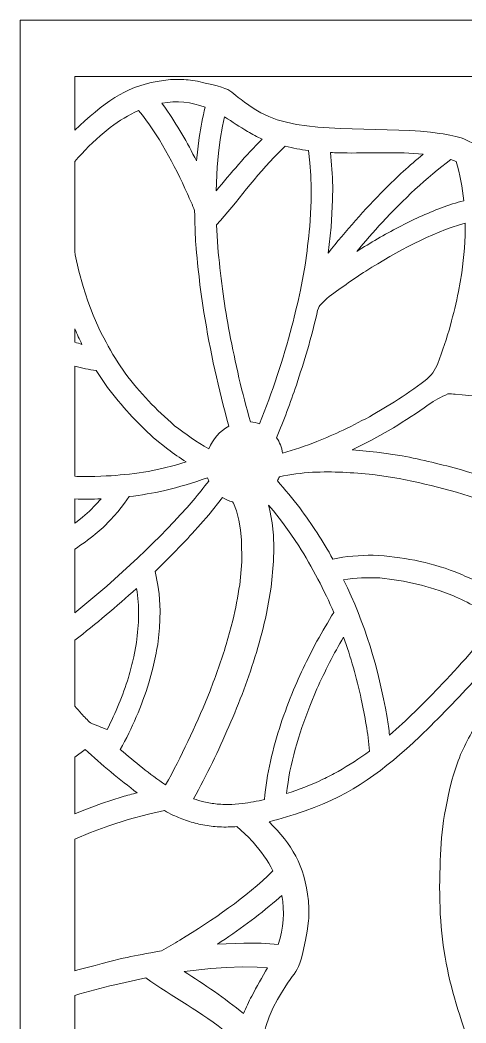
# Model space of a CAD drawing. Header units: centimetres. Extents: x -9.5 to 7.2, y -13.8 to 13.8.
# Drawn here: x -9.46 to -6.88, y 8.04 to 13.85 of the extents above; entities that cross this region are included whole.
import ezdxf

# ---------------------------------------------------------------- set-up
doc = ezdxf.new("R2010")
doc.units = ezdxf.units.CM
doc.header["$MEASUREMENT"] = 0
doc.layers.add('layer 1', color=7, linetype='Continuous')

msp = doc.modelspace()

# ---------------------------------------------------------------- linework, layer by layer
at = {"layer": 'layer 1', "color": 177, "lineweight": 9}
for points, knots in [([(-9.46145, 13.84713), (-9.46145, 13.84713), (-2.39658, 13.84713), (-2.39658, 13.84713), (-2.39658, 13.84713), (-2.39658, 13.84713), (-2.39658, -13.84713), (-2.39658, -13.84713), (-2.39658, -13.84713), (-2.39658, -13.84713), (-9.46145, -13.84713), (-9.46145, -13.84713), (-9.46145, -13.84713), (-9.46145, -13.84713), (-9.46145, 13.84713), (-9.46145, 13.84713)], [0, 0, 0, 0, 0.2, 0.2, 0.2, 0.2, 0.4, 0.4, 0.4, 0.4, 0.6, 0.6, 0.6, 0.6, 1, 1, 1, 1]), ([(-9.14428, 13.52), (-9.14428, 13.52), (-6.59423, 13.52), (-6.59423, 13.52), (-6.59423, 13.52), (-6.60166, 13.50614), (-6.60905, 13.49221), (-6.61651, 13.47814), (-6.61651, 13.47814), (-6.6806, 13.35315), (-6.73834, 13.22754), (-6.78924, 13.10275), (-6.78924, 13.10275), (-6.89609, 13.17317), (-6.93902, 13.17785), (-7.08388, 13.19685), (-7.08388, 13.19685), (-7.3897, 13.23313), (-7.84081, 13.18118), (-8.06638, 13.30989), (-8.06638, 13.30989), (-8.29268, 13.44274), (-8.16459, 13.4337), (-8.4348, 13.49265), (-8.4348, 13.49265), (-8.4348, 13.49265), (-8.48727, 13.50048), (-8.48727, 13.50048), (-8.48727, 13.50048), (-8.52212, 13.50328), (-8.5554, 13.50378), (-8.59058, 13.502), (-8.59058, 13.502), (-8.80837, 13.48158), (-8.91941, 13.40982), (-9.08639, 13.26293), (-9.08639, 13.26293), (-9.08639, 13.26293), (-9.14428, 13.21021), (-9.14428, 13.21021), (-9.14428, 13.21021), (-9.14428, 13.21021), (-9.14428, 13.52), (-9.14428, 13.52)], [0, 0, 0, 0, 0.0833333, 0.0833333, 0.0833333, 0.0833333, 0.1666667, 0.1666667, 0.1666667, 0.1666667, 0.25, 0.25, 0.25, 0.25, 0.3333333, 0.3333333, 0.3333333, 0.3333333, 0.4166667, 0.4166667, 0.4166667, 0.4166667, 0.5, 0.5, 0.5, 0.5, 0.5833333, 0.5833333, 0.5833333, 0.5833333, 0.6666667, 0.6666667, 0.6666667, 0.6666667, 0.75, 0.75, 0.75, 0.75, 0.8333333, 0.8333333, 0.8333333, 0.8333333, 1, 1, 1, 1]), ([(-8.44008, 13.03154), (-8.44008, 13.03154), (-8.42451, 13.16594), (-8.42451, 13.16594), (-8.42451, 13.16594), (-8.41448, 13.22495), (-8.40495, 13.28475), (-8.38926, 13.3429), (-8.38926, 13.3429), (-8.46928, 13.37185), (-8.55414, 13.38102), (-8.64068, 13.36563), (-8.64068, 13.36563), (-8.64068, 13.36563), (-8.61923, 13.33662), (-8.61923, 13.33662), (-8.61923, 13.33662), (-8.55184, 13.24006), (-8.49293, 13.13809), (-8.44008, 13.03154)], [0, 0, 0, 0, 0.1666667, 0.1666667, 0.1666667, 0.1666667, 0.3333333, 0.3333333, 0.3333333, 0.3333333, 0.5, 0.5, 0.5, 0.5, 0.6666667, 0.6666667, 0.6666667, 0.6666667, 1, 1, 1, 1]), ([(-9.14428, 12.50556), (-9.14428, 12.50556), (-9.14428, 13.02805), (-9.14428, 13.02805), (-9.14428, 13.02805), (-9.09192, 13.08877), (-9.03579, 13.1449), (-8.97475, 13.1965), (-8.97475, 13.1965), (-8.97475, 13.1965), (-8.93896, 13.22495), (-8.93896, 13.22495), (-8.93896, 13.22495), (-8.88654, 13.26388), (-8.83359, 13.29725), (-8.77496, 13.32383), (-8.77496, 13.32383), (-8.65717, 13.18086), (-8.56954, 13.0109), (-8.49184, 12.83978), (-8.49184, 12.83978), (-8.47771, 12.80787), (-8.46371, 12.77593), (-8.45033, 12.74366), (-8.45033, 12.74366), (-8.44633, 12.57897), (-8.45012, 12.58109), (-8.41956, 12.31413), (-8.41956, 12.31413), (-8.41956, 12.31413), (-8.39702, 12.15375), (-8.39702, 12.15375), (-8.39702, 12.15375), (-8.36004, 11.93027), (-8.31327, 11.70956), (-8.25184, 11.4939), (-8.25184, 11.4939), (-8.30375, 11.46635), (-8.34557, 11.41964), (-8.36839, 11.36373), (-8.36839, 11.36373), (-8.43846, 11.40137), (-8.50358, 11.44869), (-8.5662, 11.49758), (-8.5662, 11.49758), (-8.67419, 11.59104), (-8.7667, 11.68664), (-8.85348, 11.80214), (-8.85348, 11.80214), (-8.85348, 11.80214), (-8.89378, 11.86094), (-8.89378, 11.86094), (-8.89378, 11.86094), (-8.93664, 11.93007), (-8.9647, 11.9832), (-9.00559, 12.06232), (-9.00559, 12.06232), (-9.00559, 12.06232), (-9.03871, 12.13812), (-9.03871, 12.13812), (-9.03871, 12.13812), (-9.03871, 12.13812), (-9.06918, 12.21848), (-9.06918, 12.21848), (-9.06918, 12.21848), (-9.06918, 12.21848), (-9.09676, 12.30346), (-9.09676, 12.30346), (-9.09676, 12.30346), (-9.09676, 12.30346), (-9.1209, 12.39323), (-9.1209, 12.39323), (-9.1209, 12.39323), (-9.1209, 12.39323), (-9.14137, 12.48787), (-9.14137, 12.48787), (-9.14137, 12.48787), (-9.14137, 12.48787), (-9.14428, 12.50556), (-9.14428, 12.50556)], [0, 0, 0, 0, 0.047619, 0.047619, 0.047619, 0.047619, 0.0952381, 0.0952381, 0.0952381, 0.0952381, 0.1428571, 0.1428571, 0.1428571, 0.1428571, 0.1904762, 0.1904762, 0.1904762, 0.1904762, 0.2380952, 0.2380952, 0.2380952, 0.2380952, 0.2857143, 0.2857143, 0.2857143, 0.2857143, 0.3333333, 0.3333333, 0.3333333, 0.3333333, 0.3809524, 0.3809524, 0.3809524, 0.3809524, 0.4285714, 0.4285714, 0.4285714, 0.4285714, 0.4761905, 0.4761905, 0.4761905, 0.4761905, 0.5238095, 0.5238095, 0.5238095, 0.5238095, 0.5714286, 0.5714286, 0.5714286, 0.5714286, 0.6190476, 0.6190476, 0.6190476, 0.6190476, 0.6666667, 0.6666667, 0.6666667, 0.6666667, 0.7142857, 0.7142857, 0.7142857, 0.7142857, 0.7619048, 0.7619048, 0.7619048, 0.7619048, 0.8095238, 0.8095238, 0.8095238, 0.8095238, 0.8571429, 0.8571429, 0.8571429, 0.8571429, 0.9047619, 0.9047619, 0.9047619, 0.9047619, 1, 1, 1, 1]), ([(-8.27683, 13.2857), (-8.27683, 13.2857), (-8.28854, 13.23197), (-8.28854, 13.23197), (-8.28854, 13.23197), (-8.28854, 13.23197), (-8.30173, 13.15475), (-8.30173, 13.15475), (-8.30173, 13.15475), (-8.30173, 13.15475), (-8.31195, 13.07578), (-8.31195, 13.07578), (-8.31195, 13.07578), (-8.31195, 13.07578), (-8.31939, 12.99541), (-8.31939, 12.99541), (-8.31939, 12.99541), (-8.31939, 12.99541), (-8.32553, 12.85705), (-8.32553, 12.85705), (-8.32553, 12.85705), (-8.24126, 12.961), (-8.15374, 13.06343), (-8.05935, 13.15771), (-8.05935, 13.15771), (-8.08855, 13.17023), (-8.11611, 13.18518), (-8.14345, 13.20129), (-8.14345, 13.20129), (-8.18852, 13.22842), (-8.23251, 13.25735), (-8.27683, 13.2857)], [0, 0, 0, 0, 0.1111111, 0.1111111, 0.1111111, 0.1111111, 0.2222222, 0.2222222, 0.2222222, 0.2222222, 0.3333333, 0.3333333, 0.3333333, 0.3333333, 0.4444444, 0.4444444, 0.4444444, 0.4444444, 0.5555556, 0.5555556, 0.5555556, 0.5555556, 0.6666667, 0.6666667, 0.6666667, 0.6666667, 0.7777778, 0.7777778, 0.7777778, 0.7777778, 1, 1, 1, 1]), ([(-8.12706, 11.51947), (-8.10881, 11.51777), (-8.09128, 11.51363), (-8.07475, 11.50745), (-8.07475, 11.50745), (-7.99974, 11.69211), (-7.93873, 11.88147), (-7.88691, 12.07334), (-7.88691, 12.07334), (-7.86934, 12.14265), (-7.85319, 12.21184), (-7.83813, 12.28165), (-7.83813, 12.28165), (-7.83813, 12.28165), (-7.8113, 12.42716), (-7.8113, 12.42716), (-7.8113, 12.42716), (-7.80013, 12.50181), (-7.79095, 12.57552), (-7.78364, 12.65045), (-7.78364, 12.65045), (-7.78364, 12.65045), (-7.77566, 12.79996), (-7.77566, 12.79996), (-7.77566, 12.79996), (-7.77566, 12.79996), (-7.77535, 12.87415), (-7.77535, 12.87415), (-7.77535, 12.87415), (-7.77535, 12.87415), (-7.77772, 12.9476), (-7.77772, 12.9476), (-7.77772, 12.9476), (-7.77772, 12.9476), (-7.78307, 13.02012), (-7.78307, 13.02012), (-7.78307, 13.02012), (-7.78307, 13.02012), (-7.79133, 13.0907), (-7.79133, 13.0907), (-7.79133, 13.0907), (-7.83674, 13.09673), (-7.88131, 13.10538), (-7.92565, 13.11588), (-7.92565, 13.11588), (-7.93979, 13.10307), (-7.95345, 13.08967), (-7.96708, 13.07645), (-7.96708, 13.07645), (-8.09944, 12.94427), (-8.20381, 12.79325), (-8.32339, 12.6604), (-8.32339, 12.6604), (-8.32339, 12.6604), (-8.31327, 12.50158), (-8.31327, 12.50158), (-8.31327, 12.50158), (-8.30559, 12.42089), (-8.29649, 12.34109), (-8.28586, 12.261), (-8.28586, 12.261), (-8.27457, 12.18545), (-8.26223, 12.11055), (-8.24877, 12.03562), (-8.24877, 12.03562), (-8.21506, 11.86161), (-8.17621, 11.6885), (-8.12706, 11.51947)], [0, 0, 0, 0, 0.0555556, 0.0555556, 0.0555556, 0.0555556, 0.1111111, 0.1111111, 0.1111111, 0.1111111, 0.1666667, 0.1666667, 0.1666667, 0.1666667, 0.2222222, 0.2222222, 0.2222222, 0.2222222, 0.2777778, 0.2777778, 0.2777778, 0.2777778, 0.3333333, 0.3333333, 0.3333333, 0.3333333, 0.3888889, 0.3888889, 0.3888889, 0.3888889, 0.4444444, 0.4444444, 0.4444444, 0.4444444, 0.5, 0.5, 0.5, 0.5, 0.5555556, 0.5555556, 0.5555556, 0.5555556, 0.6111111, 0.6111111, 0.6111111, 0.6111111, 0.6666667, 0.6666667, 0.6666667, 0.6666667, 0.7222222, 0.7222222, 0.7222222, 0.7222222, 0.7777778, 0.7777778, 0.7777778, 0.7777778, 0.8333333, 0.8333333, 0.8333333, 0.8333333, 0.8888889, 0.8888889, 0.8888889, 0.8888889, 1, 1, 1, 1]), ([(-7.66368, 13.07977), (-7.65614, 13.01519), (-7.65317, 12.95082), (-7.65108, 12.88539), (-7.65108, 12.88539), (-7.65108, 12.88539), (-7.65139, 12.80641), (-7.65139, 12.80641), (-7.65139, 12.80641), (-7.65139, 12.80641), (-7.65975, 12.64836), (-7.65975, 12.64836), (-7.65975, 12.64836), (-7.65975, 12.64836), (-7.67656, 12.49746), (-7.67656, 12.49746), (-7.67656, 12.49746), (-7.57434, 12.62683), (-7.46579, 12.74937), (-7.35066, 12.86633), (-7.35066, 12.86633), (-7.31499, 12.90156), (-7.27902, 12.9361), (-7.24232, 12.97016), (-7.24232, 12.97016), (-7.20455, 13.00413), (-7.16653, 13.03719), (-7.12754, 13.06974), (-7.12754, 13.06974), (-7.2726, 13.08499), (-7.42086, 13.0761), (-7.56743, 13.07713), (-7.56743, 13.07713), (-7.59964, 13.07755), (-7.6317, 13.07829), (-7.66368, 13.07977)], [0, 0, 0, 0, 0.1, 0.1, 0.1, 0.1, 0.2, 0.2, 0.2, 0.2, 0.3, 0.3, 0.3, 0.3, 0.4, 0.4, 0.4, 0.4, 0.5, 0.5, 0.5, 0.5, 0.6, 0.6, 0.6, 0.6, 0.7, 0.7, 0.7, 0.7, 0.8, 0.8, 0.8, 0.8, 1, 1, 1, 1]), ([(-6.96608, 13.03853), (-7.11062, 12.9333), (-7.24101, 12.80676), (-7.36429, 12.67517), (-7.36429, 12.67517), (-7.41462, 12.6201), (-7.46399, 12.56432), (-7.51171, 12.50682), (-7.51171, 12.50682), (-7.432, 12.5574), (-7.35134, 12.60428), (-7.26841, 12.64836), (-7.26841, 12.64836), (-7.22841, 12.66879), (-7.18838, 12.68831), (-7.1477, 12.70721), (-7.1477, 12.70721), (-7.06455, 12.74377), (-6.97885, 12.77895), (-6.8918, 12.80077), (-6.8918, 12.80077), (-6.90032, 12.87822), (-6.91345, 12.95512), (-6.93635, 13.02838), (-6.93635, 13.02838), (-6.93635, 13.02838), (-6.96608, 13.03853), (-6.96608, 13.03853)], [0, 0, 0, 0, 0.125, 0.125, 0.125, 0.125, 0.25, 0.25, 0.25, 0.25, 0.375, 0.375, 0.375, 0.375, 0.5, 0.5, 0.5, 0.5, 0.625, 0.625, 0.625, 0.625, 0.75, 0.75, 0.75, 0.75, 1, 1, 1, 1]), ([(-7.97552, 11.42783), (-7.95832, 11.40187), (-7.94644, 11.37145), (-7.9414, 11.33827), (-7.9414, 11.33827), (-7.87398, 11.35771), (-7.80814, 11.38069), (-7.74186, 11.40601), (-7.74186, 11.40601), (-7.69068, 11.42681), (-7.64032, 11.44869), (-7.58988, 11.47184), (-7.58988, 11.47184), (-7.5314, 11.50025), (-7.47413, 11.52997), (-7.41675, 11.5614), (-7.41675, 11.5614), (-7.41675, 11.5614), (-7.29265, 11.6358), (-7.29265, 11.6358), (-7.29265, 11.6358), (-7.23264, 11.6752), (-7.17377, 11.71549), (-7.11619, 11.75855), (-7.11619, 11.75855), (-7.08063, 11.78516), (-7.05602, 11.82165), (-7.04272, 11.85709), (-7.04272, 11.85709), (-7.01512, 11.93042), (-6.99093, 12.00422), (-6.96901, 12.07962), (-6.96901, 12.07962), (-6.95136, 12.14464), (-6.93592, 12.20918), (-6.92227, 12.27508), (-6.92227, 12.27508), (-6.92227, 12.27508), (-6.90398, 12.38206), (-6.90398, 12.38206), (-6.90398, 12.38206), (-6.89141, 12.47746), (-6.88135, 12.57501), (-6.8841, 12.67039), (-6.8841, 12.67039), (-7.08655, 12.61223), (-7.27693, 12.50838), (-7.45812, 12.39343), (-7.45812, 12.39343), (-7.53541, 12.34318), (-7.61166, 12.291), (-7.68501, 12.23434), (-7.68501, 12.23434), (-7.73066, 12.18387), (-7.72806, 12.20727), (-7.74285, 12.14378), (-7.74285, 12.14378), (-7.77516, 12.00542), (-7.8168, 11.86825), (-7.86134, 11.73306), (-7.86134, 11.73306), (-7.8966, 11.63041), (-7.93352, 11.52809), (-7.97552, 11.42783)], [0, 0, 0, 0, 0.0588235, 0.0588235, 0.0588235, 0.0588235, 0.1176471, 0.1176471, 0.1176471, 0.1176471, 0.1764706, 0.1764706, 0.1764706, 0.1764706, 0.2352941, 0.2352941, 0.2352941, 0.2352941, 0.2941176, 0.2941176, 0.2941176, 0.2941176, 0.3529412, 0.3529412, 0.3529412, 0.3529412, 0.4117647, 0.4117647, 0.4117647, 0.4117647, 0.4705882, 0.4705882, 0.4705882, 0.4705882, 0.5294118, 0.5294118, 0.5294118, 0.5294118, 0.5882353, 0.5882353, 0.5882353, 0.5882353, 0.6470588, 0.6470588, 0.6470588, 0.6470588, 0.7058824, 0.7058824, 0.7058824, 0.7058824, 0.7647059, 0.7647059, 0.7647059, 0.7647059, 0.8235294, 0.8235294, 0.8235294, 0.8235294, 0.8823529, 0.8823529, 0.8823529, 0.8823529, 1, 1, 1, 1]), ([(-9.14428, 11.98222), (-9.14428, 11.98222), (-9.14428, 12.05931), (-9.14428, 12.05931), (-9.14428, 12.05931), (-9.13136, 12.02835), (-9.11772, 11.99774), (-9.10278, 11.96764), (-9.10278, 11.96764), (-9.11686, 11.97219), (-9.1306, 11.97705), (-9.14428, 11.98222)], [0, 0, 0, 0, 0.25, 0.25, 0.25, 0.25, 0.5, 0.5, 0.5, 0.5, 1, 1, 1, 1]), ([(-9.14428, 11.20467), (-9.14428, 11.20467), (-9.14428, 11.84253), (-9.14428, 11.84253), (-9.14428, 11.84253), (-9.1039, 11.83047), (-9.06307, 11.82175), (-9.01996, 11.81768), (-9.01996, 11.81768), (-9.01996, 11.81768), (-8.95474, 11.71918), (-8.95474, 11.71918), (-8.95474, 11.71918), (-8.87332, 11.61083), (-8.78704, 11.519), (-8.68843, 11.42736), (-8.68843, 11.42736), (-8.68843, 11.42736), (-8.60593, 11.36068), (-8.60593, 11.36068), (-8.60593, 11.36068), (-8.57124, 11.33534), (-8.53642, 11.31103), (-8.50034, 11.28777), (-8.50034, 11.28777), (-8.50034, 11.28777), (-8.56189, 11.26914), (-8.56189, 11.26914), (-8.56189, 11.26914), (-8.56189, 11.26914), (-8.64129, 11.24902), (-8.64129, 11.24902), (-8.64129, 11.24902), (-8.64129, 11.24902), (-8.72024, 11.23286), (-8.72024, 11.23286), (-8.72024, 11.23286), (-8.72024, 11.23286), (-8.79851, 11.22039), (-8.79851, 11.22039), (-8.79851, 11.22039), (-8.87928, 11.21092), (-8.93161, 11.20778), (-9.02761, 11.20248), (-9.02761, 11.20248), (-9.02761, 11.20248), (-9.10149, 11.20236), (-9.10149, 11.20236), (-9.10149, 11.20236), (-9.11584, 11.20303), (-9.13009, 11.20383), (-9.14428, 11.20467)], [0, 0, 0, 0, 0.0714286, 0.0714286, 0.0714286, 0.0714286, 0.1428571, 0.1428571, 0.1428571, 0.1428571, 0.2142857, 0.2142857, 0.2142857, 0.2142857, 0.2857143, 0.2857143, 0.2857143, 0.2857143, 0.3571429, 0.3571429, 0.3571429, 0.3571429, 0.4285714, 0.4285714, 0.4285714, 0.4285714, 0.5, 0.5, 0.5, 0.5, 0.5714286, 0.5714286, 0.5714286, 0.5714286, 0.6428571, 0.6428571, 0.6428571, 0.6428571, 0.7142857, 0.7142857, 0.7142857, 0.7142857, 0.7857143, 0.7857143, 0.7857143, 0.7857143, 0.8571429, 0.8571429, 0.8571429, 0.8571429, 1, 1, 1, 1]), ([(-6.98333, 11.68283), (-7.02332, 11.66248), (-7.06049, 11.64494), (-7.09732, 11.6186), (-7.09732, 11.6186), (-7.16326, 11.57114), (-7.23084, 11.52756), (-7.29967, 11.48504), (-7.29967, 11.48504), (-7.29967, 11.48504), (-7.42661, 11.41329), (-7.42661, 11.41329), (-7.42661, 11.41329), (-7.42661, 11.41329), (-7.53725, 11.35768), (-7.53725, 11.35768), (-7.53725, 11.35768), (-7.53725, 11.35768), (-7.39541, 11.34491), (-7.39541, 11.34491), (-7.39541, 11.34491), (-7.39541, 11.34491), (-7.24952, 11.32292), (-7.24952, 11.32292), (-7.24952, 11.32292), (-7.13269, 11.30067), (-7.01941, 11.27253), (-6.90514, 11.24163), (-6.90514, 11.24163), (-6.71668, 11.18514), (-6.53168, 11.11881), (-6.35318, 11.03721), (-6.35318, 11.03721), (-6.35318, 11.03721), (-6.32807, 11.12438), (-6.32807, 11.12438), (-6.32807, 11.12438), (-6.29849, 11.24248), (-6.27696, 11.3609), (-6.26964, 11.48138), (-6.26964, 11.48138), (-6.26964, 11.48138), (-6.27878, 11.48698), (-6.27878, 11.48698), (-6.27878, 11.48698), (-6.29799, 11.49834), (-6.3175, 11.50894), (-6.33735, 11.51915), (-6.33735, 11.51915), (-6.52338, 11.61182), (-6.731, 11.66555), (-6.94128, 11.68039), (-6.94128, 11.68039), (-6.95529, 11.6813), (-6.96933, 11.68216), (-6.98333, 11.68283)], [0, 0, 0, 0, 0.0666667, 0.0666667, 0.0666667, 0.0666667, 0.1333333, 0.1333333, 0.1333333, 0.1333333, 0.2, 0.2, 0.2, 0.2, 0.2666667, 0.2666667, 0.2666667, 0.2666667, 0.3333333, 0.3333333, 0.3333333, 0.3333333, 0.4, 0.4, 0.4, 0.4, 0.4666667, 0.4666667, 0.4666667, 0.4666667, 0.5333333, 0.5333333, 0.5333333, 0.5333333, 0.6, 0.6, 0.6, 0.6, 0.6666667, 0.6666667, 0.6666667, 0.6666667, 0.7333333, 0.7333333, 0.7333333, 0.7333333, 0.8, 0.8, 0.8, 0.8, 0.8666667, 0.8666667, 0.8666667, 0.8666667, 1, 1, 1, 1]), ([(-7.95983, 11.20102), (-7.96327, 11.19314), (-7.96703, 11.18548), (-7.97119, 11.17803), (-7.97119, 11.17803), (-7.92601, 11.12765), (-7.88383, 11.07529), (-7.84185, 11.02171), (-7.84185, 11.02171), (-7.77307, 10.92672), (-7.70667, 10.82965), (-7.65067, 10.72512), (-7.65067, 10.72512), (-7.57261, 10.74201), (-7.49435, 10.7463), (-7.41586, 10.7473), (-7.41586, 10.7473), (-7.24626, 10.73789), (-7.09959, 10.70988), (-6.94155, 10.65052), (-6.94155, 10.65052), (-6.90364, 10.63513), (-6.86645, 10.61891), (-6.82938, 10.60163), (-6.82938, 10.60163), (-6.75759, 10.56607), (-6.6889, 10.52748), (-6.6223, 10.48275), (-6.6223, 10.48275), (-6.57537, 10.55241), (-6.53299, 10.62481), (-6.49348, 10.69917), (-6.49348, 10.69917), (-6.45812, 10.76829), (-6.42467, 10.83888), (-6.39723, 10.9115), (-6.39723, 10.9115), (-6.53653, 10.97514), (-6.67904, 11.02947), (-6.82448, 11.07833), (-6.82448, 11.07833), (-7.01984, 11.14047), (-7.21379, 11.18754), (-7.41827, 11.21538), (-7.41827, 11.21538), (-7.53726, 11.22603), (-7.64785, 11.23282), (-7.76789, 11.22787), (-7.76789, 11.22787), (-7.83141, 11.22244), (-7.8961, 11.21761), (-7.9588, 11.20131), (-7.9588, 11.20131), (-7.95913, 11.20123), (-7.95949, 11.20108), (-7.95983, 11.20102)], [0, 0, 0, 0, 0.0666667, 0.0666667, 0.0666667, 0.0666667, 0.1333333, 0.1333333, 0.1333333, 0.1333333, 0.2, 0.2, 0.2, 0.2, 0.2666667, 0.2666667, 0.2666667, 0.2666667, 0.3333333, 0.3333333, 0.3333333, 0.3333333, 0.4, 0.4, 0.4, 0.4, 0.4666667, 0.4666667, 0.4666667, 0.4666667, 0.5333333, 0.5333333, 0.5333333, 0.5333333, 0.6, 0.6, 0.6, 0.6, 0.6666667, 0.6666667, 0.6666667, 0.6666667, 0.7333333, 0.7333333, 0.7333333, 0.7333333, 0.8, 0.8, 0.8, 0.8, 0.8666667, 0.8666667, 0.8666667, 0.8666667, 1, 1, 1, 1]), ([(-9.14428, 10.41378), (-9.14428, 10.41378), (-9.14428, 10.78297), (-9.14428, 10.78297), (-9.14428, 10.78297), (-9.1044, 10.80871), (-9.065, 10.837), (-9.02578, 10.86839), (-9.02578, 10.86839), (-9.02578, 10.86839), (-8.98062, 10.90875), (-8.98062, 10.90875), (-8.98062, 10.90875), (-8.98062, 10.90875), (-8.93712, 10.95212), (-8.93712, 10.95212), (-8.93712, 10.95212), (-8.93712, 10.95212), (-8.89552, 10.99872), (-8.89552, 10.99872), (-8.89552, 10.99872), (-8.89552, 10.99872), (-8.85615, 11.04852), (-8.85615, 11.04852), (-8.85615, 11.04852), (-8.85615, 11.04852), (-8.82975, 11.08661), (-8.82975, 11.08661), (-8.82975, 11.08661), (-8.76028, 11.09472), (-8.69225, 11.10768), (-8.62321, 11.12178), (-8.62321, 11.12178), (-8.54006, 11.14275), (-8.45701, 11.16513), (-8.37607, 11.19634), (-8.37607, 11.19634), (-8.37398, 11.18977), (-8.3716, 11.18343), (-8.36892, 11.17715), (-8.36892, 11.17715), (-8.39821, 11.13885), (-8.42832, 11.10157), (-8.45906, 11.06429), (-8.45906, 11.06429), (-8.64452, 10.84894), (-8.89879, 10.61242), (-9.14428, 10.41378)], [0, 0, 0, 0, 0.0769231, 0.0769231, 0.0769231, 0.0769231, 0.1538462, 0.1538462, 0.1538462, 0.1538462, 0.2307692, 0.2307692, 0.2307692, 0.2307692, 0.3076923, 0.3076923, 0.3076923, 0.3076923, 0.3846154, 0.3846154, 0.3846154, 0.3846154, 0.4615385, 0.4615385, 0.4615385, 0.4615385, 0.5384615, 0.5384615, 0.5384615, 0.5384615, 0.6153846, 0.6153846, 0.6153846, 0.6153846, 0.6923077, 0.6923077, 0.6923077, 0.6923077, 0.7692308, 0.7692308, 0.7692308, 0.7692308, 0.8461538, 0.8461538, 0.8461538, 0.8461538, 1, 1, 1, 1]), ([(-9.14428, 10.93203), (-9.14428, 10.93203), (-9.14428, 11.07324), (-9.14428, 11.07324), (-9.14428, 11.07324), (-9.09388, 11.07169), (-9.04328, 11.07185), (-8.99255, 11.07383), (-8.99255, 11.07383), (-8.99255, 11.07383), (-9.02227, 11.04053), (-9.02227, 11.04053), (-9.02227, 11.04053), (-9.02227, 11.04053), (-9.06003, 11.00284), (-9.06003, 11.00284), (-9.06003, 11.00284), (-9.06003, 11.00284), (-9.09959, 10.96761), (-9.09959, 10.96761), (-9.09959, 10.96761), (-9.09959, 10.96761), (-9.14061, 10.93467), (-9.14061, 10.93467), (-9.14061, 10.93467), (-9.14061, 10.93467), (-9.14428, 10.93203), (-9.14428, 10.93203)], [0, 0, 0, 0, 0.125, 0.125, 0.125, 0.125, 0.25, 0.25, 0.25, 0.25, 0.375, 0.375, 0.375, 0.375, 0.5, 0.5, 0.5, 0.5, 0.625, 0.625, 0.625, 0.625, 0.75, 0.75, 0.75, 0.75, 1, 1, 1, 1]), ([(-8.60224, 9.44617), (-8.51135, 9.61376), (-8.43212, 9.78531), (-8.36103, 9.96207), (-8.36103, 9.96207), (-8.32705, 10.05091), (-8.29613, 10.13934), (-8.26751, 10.23003), (-8.26751, 10.23003), (-8.26751, 10.23003), (-8.22942, 10.36888), (-8.22942, 10.36888), (-8.22942, 10.36888), (-8.21356, 10.4382), (-8.20036, 10.50602), (-8.1893, 10.57601), (-8.1893, 10.57601), (-8.1893, 10.57601), (-8.17692, 10.70896), (-8.17692, 10.70896), (-8.17692, 10.70896), (-8.17692, 10.70896), (-8.17817, 10.83451), (-8.17817, 10.83451), (-8.17817, 10.83451), (-8.17817, 10.83451), (-8.18434, 10.89373), (-8.18434, 10.89373), (-8.18434, 10.89373), (-8.18434, 10.89373), (-8.19449, 10.95013), (-8.19449, 10.95013), (-8.19449, 10.95013), (-8.19449, 10.95013), (-8.20863, 11.00344), (-8.20863, 11.00344), (-8.20863, 11.00344), (-8.20863, 11.00344), (-8.22483, 11.04788), (-8.22483, 11.04788), (-8.22483, 11.04788), (-8.22483, 11.04788), (-8.23059, 11.05653), (-8.23059, 11.05653), (-8.23059, 11.05653), (-8.25137, 11.06184), (-8.27074, 11.07034), (-8.2884, 11.08153), (-8.2884, 11.08153), (-8.2884, 11.08153), (-8.36845, 10.98202), (-8.36845, 10.98202), (-8.36845, 10.98202), (-8.36845, 10.98202), (-8.46431, 10.87293), (-8.46431, 10.87293), (-8.46431, 10.87293), (-8.53443, 10.79774), (-8.60554, 10.72413), (-8.67988, 10.65373), (-8.67988, 10.65373), (-8.67988, 10.65373), (-8.66293, 10.57373), (-8.66293, 10.57373), (-8.66293, 10.57373), (-8.66293, 10.57373), (-8.65625, 10.5238), (-8.65625, 10.5238), (-8.65625, 10.5238), (-8.65625, 10.5238), (-8.6504, 10.42425), (-8.6504, 10.42425), (-8.6504, 10.42425), (-8.6504, 10.42425), (-8.65364, 10.32625), (-8.65364, 10.32625), (-8.65364, 10.32625), (-8.65364, 10.32625), (-8.66445, 10.2307), (-8.66445, 10.2307), (-8.66445, 10.2307), (-8.67214, 10.18444), (-8.68118, 10.13934), (-8.69183, 10.09358), (-8.69183, 10.09358), (-8.69183, 10.09358), (-8.7156, 10.00768), (-8.7156, 10.00768), (-8.7156, 10.00768), (-8.75822, 9.87367), (-8.8118, 9.7453), (-8.8809, 9.62233), (-8.8809, 9.62233), (-8.79577, 9.55023), (-8.7114, 9.47839), (-8.61826, 9.41721), (-8.61826, 9.41721), (-8.61826, 9.41721), (-8.60224, 9.44617), (-8.60224, 9.44617)], [0, 0, 0, 0, 0.0384615, 0.0384615, 0.0384615, 0.0384615, 0.0769231, 0.0769231, 0.0769231, 0.0769231, 0.1153846, 0.1153846, 0.1153846, 0.1153846, 0.1538462, 0.1538462, 0.1538462, 0.1538462, 0.1923077, 0.1923077, 0.1923077, 0.1923077, 0.2307692, 0.2307692, 0.2307692, 0.2307692, 0.2692308, 0.2692308, 0.2692308, 0.2692308, 0.3076923, 0.3076923, 0.3076923, 0.3076923, 0.3461538, 0.3461538, 0.3461538, 0.3461538, 0.3846154, 0.3846154, 0.3846154, 0.3846154, 0.4230769, 0.4230769, 0.4230769, 0.4230769, 0.4615385, 0.4615385, 0.4615385, 0.4615385, 0.5, 0.5, 0.5, 0.5, 0.5384615, 0.5384615, 0.5384615, 0.5384615, 0.5769231, 0.5769231, 0.5769231, 0.5769231, 0.6153846, 0.6153846, 0.6153846, 0.6153846, 0.6538462, 0.6538462, 0.6538462, 0.6538462, 0.6923077, 0.6923077, 0.6923077, 0.6923077, 0.7307692, 0.7307692, 0.7307692, 0.7307692, 0.7692308, 0.7692308, 0.7692308, 0.7692308, 0.8076923, 0.8076923, 0.8076923, 0.8076923, 0.8461538, 0.8461538, 0.8461538, 0.8461538, 0.8846154, 0.8846154, 0.8846154, 0.8846154, 0.9230769, 0.9230769, 0.9230769, 0.9230769, 1, 1, 1, 1]), ([(-8.02326, 11.03809), (-8.02326, 11.03809), (-8.01478, 11.00637), (-8.01478, 11.00637), (-8.01478, 11.00637), (-8.01478, 11.00637), (-8.00212, 10.9353), (-8.00212, 10.9353), (-8.00212, 10.9353), (-8.00212, 10.9353), (-7.99448, 10.86263), (-7.99448, 10.86263), (-7.99448, 10.86263), (-7.99448, 10.86263), (-7.99155, 10.78872), (-7.99155, 10.78872), (-7.99155, 10.78872), (-7.99155, 10.78872), (-7.99296, 10.71375), (-7.99296, 10.71375), (-7.99296, 10.71375), (-7.99296, 10.71375), (-8.00701, 10.5621), (-8.00701, 10.5621), (-8.00701, 10.5621), (-8.00701, 10.5621), (-8.03386, 10.40966), (-8.03386, 10.40966), (-8.03386, 10.40966), (-8.0513, 10.33348), (-8.07062, 10.2591), (-8.09233, 10.18395), (-8.09233, 10.18395), (-8.11518, 10.11131), (-8.13937, 10.03988), (-8.1653, 9.96815), (-8.1653, 9.96815), (-8.22026, 9.82451), (-8.28052, 9.68522), (-8.34739, 9.54651), (-8.34739, 9.54651), (-8.38238, 9.47591), (-8.41816, 9.40572), (-8.45654, 9.33683), (-8.45654, 9.33683), (-8.43736, 9.33013), (-8.41784, 9.32419), (-8.39756, 9.31886), (-8.39756, 9.31886), (-8.37143, 9.31322), (-8.34591, 9.3089), (-8.31929, 9.30566), (-8.31929, 9.30566), (-8.29091, 9.30353), (-8.26343, 9.30283), (-8.23487, 9.30322), (-8.23487, 9.30322), (-8.23487, 9.30322), (-8.17436, 9.30822), (-8.17436, 9.30822), (-8.17436, 9.30822), (-8.13108, 9.31456), (-8.0884, 9.32248), (-8.04546, 9.33211), (-8.04546, 9.33211), (-8.03435, 9.48005), (-7.99659, 9.62746), (-7.95125, 9.77002), (-7.95125, 9.77002), (-7.92859, 9.83687), (-7.90404, 9.90217), (-7.87735, 9.96774), (-7.87735, 9.96774), (-7.85346, 10.02325), (-7.82857, 10.0777), (-7.80231, 10.13232), (-7.80231, 10.13232), (-7.80231, 10.13232), (-7.74186, 10.249), (-7.74186, 10.249), (-7.74186, 10.249), (-7.71031, 10.30546), (-7.67817, 10.36106), (-7.64439, 10.41625), (-7.64439, 10.41625), (-7.69619, 10.53731), (-7.77275, 10.68168), (-7.84674, 10.80067), (-7.84674, 10.80067), (-7.84674, 10.80067), (-7.89249, 10.86887), (-7.89249, 10.86887), (-7.89249, 10.86887), (-7.89249, 10.86887), (-7.94151, 10.93649), (-7.94151, 10.93649), (-7.94151, 10.93649), (-7.94151, 10.93649), (-7.99382, 11.00344), (-7.99382, 11.00344), (-7.99382, 11.00344), (-7.99382, 11.00344), (-8.02326, 11.03809), (-8.02326, 11.03809)], [0, 0, 0, 0, 0.037037, 0.037037, 0.037037, 0.037037, 0.0740741, 0.0740741, 0.0740741, 0.0740741, 0.1111111, 0.1111111, 0.1111111, 0.1111111, 0.1481481, 0.1481481, 0.1481481, 0.1481481, 0.1851852, 0.1851852, 0.1851852, 0.1851852, 0.2222222, 0.2222222, 0.2222222, 0.2222222, 0.2592593, 0.2592593, 0.2592593, 0.2592593, 0.2962963, 0.2962963, 0.2962963, 0.2962963, 0.3333333, 0.3333333, 0.3333333, 0.3333333, 0.3703704, 0.3703704, 0.3703704, 0.3703704, 0.4074074, 0.4074074, 0.4074074, 0.4074074, 0.4444444, 0.4444444, 0.4444444, 0.4444444, 0.4814815, 0.4814815, 0.4814815, 0.4814815, 0.5185185, 0.5185185, 0.5185185, 0.5185185, 0.5555556, 0.5555556, 0.5555556, 0.5555556, 0.5925926, 0.5925926, 0.5925926, 0.5925926, 0.6296296, 0.6296296, 0.6296296, 0.6296296, 0.6666667, 0.6666667, 0.6666667, 0.6666667, 0.7037037, 0.7037037, 0.7037037, 0.7037037, 0.7407407, 0.7407407, 0.7407407, 0.7407407, 0.7777778, 0.7777778, 0.7777778, 0.7777778, 0.8148148, 0.8148148, 0.8148148, 0.8148148, 0.8518519, 0.8518519, 0.8518519, 0.8518519, 0.8888889, 0.8888889, 0.8888889, 0.8888889, 0.9259259, 0.9259259, 0.9259259, 0.9259259, 1, 1, 1, 1]), ([(-5.86416, 6.18331), (-5.87676, 6.19698), (-5.88939, 6.21077), (-5.90207, 6.22484), (-5.90207, 6.22484), (-5.90207, 6.22484), (-5.97143, 6.3056), (-5.97143, 6.3056), (-5.97143, 6.3056), (-6.37755, 6.80178), (-6.19578, 6.54171), (-6.49958, 7.12337), (-6.49958, 7.12337), (-6.60295, 7.32544), (-6.69784, 7.53082), (-6.78674, 7.73923), (-6.78674, 7.73923), (-6.94553, 8.12506), (-7.03979, 8.42742), (-7.03091, 8.86471), (-7.03091, 8.86471), (-7.02657, 9.07856), (-7.02207, 9.19899), (-6.95887, 9.45036), (-6.95887, 9.45036), (-6.94441, 9.49896), (-6.92854, 9.5452), (-6.91002, 9.59205), (-6.91002, 9.59205), (-6.8906, 9.63557), (-6.87006, 9.67658), (-6.84698, 9.71781), (-6.84698, 9.71781), (-6.82301, 9.75654), (-6.79831, 9.79277), (-6.77131, 9.82901), (-6.77131, 9.82901), (-6.74355, 9.86318), (-6.71519, 9.89543), (-6.68506, 9.92717), (-6.68506, 9.92717), (-6.63549, 9.9759), (-6.58424, 10.01999), (-6.53004, 10.06184), (-6.53004, 10.06184), (-6.53004, 10.06184), (-6.52188, 10.07032), (-6.52188, 10.07032), (-6.52188, 10.07032), (-6.52188, 10.07032), (-6.52107, 10.06876), (-6.52107, 10.06876), (-6.52107, 10.06876), (-6.51029, 10.07703), (-6.49945, 10.08514), (-6.48841, 10.09324), (-6.48841, 10.09324), (-6.2914, 10.23197), (-6.03099, 10.38707), (-5.81229, 10.49337), (-5.81229, 10.49337), (-5.76911, 10.5139), (-5.72532, 10.53322), (-5.68106, 10.55148), (-5.68106, 10.55148), (-5.79897, 10.64094), (-5.92637, 10.74968), (-6.02569, 10.84775), (-6.02569, 10.84775), (-6.0931, 10.91577), (-6.15599, 10.98891), (-6.21277, 11.06691), (-6.21277, 11.06691), (-6.25164, 10.93326), (-6.30779, 10.79467), (-6.38539, 10.64306), (-6.38539, 10.64306), (-6.38539, 10.64306), (-6.4207, 10.57801), (-6.4207, 10.57801), (-6.4207, 10.57801), (-6.64227, 10.19139), (-6.51867, 10.37356), (-6.81969, 10.03407), (-6.81969, 10.03407), (-6.92472, 9.91753), (-7.03391, 9.80581), (-7.14651, 9.69742), (-7.14651, 9.69742), (-7.35634, 9.50047), (-7.52804, 9.36596), (-7.81095, 9.2674), (-7.81095, 9.2674), (-7.89032, 9.23973), (-7.94995, 9.21948), (-8.01967, 9.20373), (-8.01967, 9.20373), (-7.88539, 9.06909), (-7.81652, 8.95784), (-7.79138, 8.74521), (-7.79138, 8.74521), (-7.7885, 8.70635), (-7.78829, 8.66917), (-7.79062, 8.62982), (-7.79062, 8.62982), (-7.79062, 8.62982), (-7.79821, 8.56992), (-7.79821, 8.56992), (-7.79821, 8.56992), (-7.85809, 8.25855), (-7.85099, 8.40282), (-7.99524, 8.12733), (-7.99524, 8.12733), (-8.13285, 7.85725), (-8.06741, 7.37426), (-8.09755, 7.02809), (-8.09755, 7.02809), (-8.0805, 7.02841), (-8.06336, 7.02856), (-8.04622, 7.02856), (-8.04622, 7.02856), (-7.88333, 7.026), (-7.72377, 7.00513), (-7.56193, 6.9717), (-7.56193, 6.9717), (-7.12769, 6.87628), (-6.65584, 6.67723), (-6.1927, 6.39843), (-6.1927, 6.39843), (-6.08206, 6.32986), (-5.97815, 6.26293), (-5.86416, 6.18331)], [0, 0, 0, 0, 0.0294118, 0.0294118, 0.0294118, 0.0294118, 0.0588235, 0.0588235, 0.0588235, 0.0588235, 0.0882353, 0.0882353, 0.0882353, 0.0882353, 0.1176471, 0.1176471, 0.1176471, 0.1176471, 0.1470588, 0.1470588, 0.1470588, 0.1470588, 0.1764706, 0.1764706, 0.1764706, 0.1764706, 0.2058824, 0.2058824, 0.2058824, 0.2058824, 0.2352941, 0.2352941, 0.2352941, 0.2352941, 0.2647059, 0.2647059, 0.2647059, 0.2647059, 0.2941176, 0.2941176, 0.2941176, 0.2941176, 0.3235294, 0.3235294, 0.3235294, 0.3235294, 0.3529412, 0.3529412, 0.3529412, 0.3529412, 0.3823529, 0.3823529, 0.3823529, 0.3823529, 0.4117647, 0.4117647, 0.4117647, 0.4117647, 0.4411765, 0.4411765, 0.4411765, 0.4411765, 0.4705882, 0.4705882, 0.4705882, 0.4705882, 0.5, 0.5, 0.5, 0.5, 0.5294118, 0.5294118, 0.5294118, 0.5294118, 0.5588235, 0.5588235, 0.5588235, 0.5588235, 0.5882353, 0.5882353, 0.5882353, 0.5882353, 0.6176471, 0.6176471, 0.6176471, 0.6176471, 0.6470588, 0.6470588, 0.6470588, 0.6470588, 0.6764706, 0.6764706, 0.6764706, 0.6764706, 0.7058824, 0.7058824, 0.7058824, 0.7058824, 0.7352941, 0.7352941, 0.7352941, 0.7352941, 0.7647059, 0.7647059, 0.7647059, 0.7647059, 0.7941176, 0.7941176, 0.7941176, 0.7941176, 0.8235294, 0.8235294, 0.8235294, 0.8235294, 0.8529412, 0.8529412, 0.8529412, 0.8529412, 0.8823529, 0.8823529, 0.8823529, 0.8823529, 0.9117647, 0.9117647, 0.9117647, 0.9117647, 0.9411765, 0.9411765, 0.9411765, 0.9411765, 1, 1, 1, 1]), ([(-7.58887, 10.60543), (-7.46416, 10.35466), (-7.38643, 10.0972), (-7.33613, 9.80717), (-7.33613, 9.80717), (-7.33079, 9.77329), (-7.3257, 9.73945), (-7.32141, 9.70527), (-7.32141, 9.70527), (-7.22174, 9.79142), (-7.12852, 9.88571), (-7.03641, 9.98073), (-7.03641, 9.98073), (-6.91736, 10.10518), (-6.80126, 10.23449), (-6.69865, 10.3743), (-6.69865, 10.3743), (-6.78019, 10.42909), (-6.8658, 10.47377), (-6.95563, 10.51322), (-6.95563, 10.51322), (-7.09559, 10.57005), (-7.2271, 10.60043), (-7.37815, 10.6153), (-7.37815, 10.6153), (-7.44849, 10.61762), (-7.51817, 10.61685), (-7.58887, 10.60543)], [0, 0, 0, 0, 0.125, 0.125, 0.125, 0.125, 0.25, 0.25, 0.25, 0.25, 0.375, 0.375, 0.375, 0.375, 0.5, 0.5, 0.5, 0.5, 0.625, 0.625, 0.625, 0.625, 0.75, 0.75, 0.75, 0.75, 1, 1, 1, 1]), ([(-9.14428, 9.873), (-9.14428, 9.873), (-9.14428, 10.25506), (-9.14428, 10.25506), (-9.14428, 10.25506), (-9.02206, 10.35005), (-8.90299, 10.44973), (-8.78755, 10.5538), (-8.78755, 10.5538), (-8.76826, 10.45195), (-8.77343, 10.34631), (-8.7872, 10.2418), (-8.7872, 10.2418), (-8.7872, 10.2418), (-8.80259, 10.15841), (-8.80259, 10.15841), (-8.80259, 10.15841), (-8.81188, 10.11823), (-8.8222, 10.07884), (-8.83373, 10.03913), (-8.83373, 10.03913), (-8.86679, 9.93518), (-8.907, 9.83461), (-8.95705, 9.73762), (-8.95705, 9.73762), (-8.98961, 9.75071), (-9.02174, 9.76325), (-9.05397, 9.77545), (-9.05397, 9.77545), (-9.07167, 9.79297), (-9.08909, 9.81093), (-9.10611, 9.82939), (-9.10611, 9.82939), (-9.11911, 9.84371), (-9.13183, 9.85826), (-9.14428, 9.873)], [0, 0, 0, 0, 0.1, 0.1, 0.1, 0.1, 0.2, 0.2, 0.2, 0.2, 0.3, 0.3, 0.3, 0.3, 0.4, 0.4, 0.4, 0.4, 0.5, 0.5, 0.5, 0.5, 0.6, 0.6, 0.6, 0.6, 0.7, 0.7, 0.7, 0.7, 0.8, 0.8, 0.8, 0.8, 1, 1, 1, 1]), ([(-7.43755, 9.61297), (-7.44633, 9.71502), (-7.46443, 9.81499), (-7.48511, 9.9141), (-7.48511, 9.9141), (-7.5129, 10.03616), (-7.54548, 10.15683), (-7.58832, 10.27304), (-7.58832, 10.27304), (-7.64532, 10.17561), (-7.69555, 10.07592), (-7.7423, 9.97333), (-7.7423, 9.97333), (-7.7423, 9.97333), (-7.78411, 9.87344), (-7.78411, 9.87344), (-7.78411, 9.87344), (-7.84698, 9.70977), (-7.89948, 9.53949), (-7.91821, 9.36641), (-7.91821, 9.36641), (-7.84627, 9.38915), (-7.77721, 9.41695), (-7.70813, 9.4492), (-7.70813, 9.4492), (-7.67837, 9.46391), (-7.64916, 9.47912), (-7.6199, 9.49498), (-7.6199, 9.49498), (-7.55701, 9.53099), (-7.49658, 9.56974), (-7.43755, 9.61297)], [0, 0, 0, 0, 0.1111111, 0.1111111, 0.1111111, 0.1111111, 0.2222222, 0.2222222, 0.2222222, 0.2222222, 0.3333333, 0.3333333, 0.3333333, 0.3333333, 0.4444444, 0.4444444, 0.4444444, 0.4444444, 0.5555556, 0.5555556, 0.5555556, 0.5555556, 0.6666667, 0.6666667, 0.6666667, 0.6666667, 0.7777778, 0.7777778, 0.7777778, 0.7777778, 1, 1, 1, 1]), ([(-9.14428, 9.24972), (-9.14428, 9.24972), (-9.14428, 9.57762), (-9.14428, 9.57762), (-9.14428, 9.57762), (-9.14428, 9.57762), (-9.08411, 9.62175), (-9.08411, 9.62175), (-9.08411, 9.62175), (-8.99082, 9.53534), (-8.88268, 9.4455), (-8.7829, 9.37103), (-8.7829, 9.37103), (-8.81202, 9.36348), (-8.84114, 9.35559), (-8.87022, 9.34776), (-8.87022, 9.34776), (-8.87022, 9.34776), (-8.98931, 9.3096), (-8.98931, 9.3096), (-8.98931, 9.3096), (-8.98931, 9.3096), (-9.10252, 9.2675), (-9.10252, 9.2675), (-9.10252, 9.2675), (-9.10252, 9.2675), (-9.14428, 9.24972), (-9.14428, 9.24972)], [0, 0, 0, 0, 0.125, 0.125, 0.125, 0.125, 0.25, 0.25, 0.25, 0.25, 0.375, 0.375, 0.375, 0.375, 0.5, 0.5, 0.5, 0.5, 0.625, 0.625, 0.625, 0.625, 0.75, 0.75, 0.75, 0.75, 1, 1, 1, 1]), ([(-9.14428, 8.33952), (-9.14428, 8.33952), (-9.14428, 9.10182), (-9.14428, 9.10182), (-9.14428, 9.10182), (-9.14428, 9.10182), (-9.05402, 9.1402), (-9.05402, 9.1402), (-9.05402, 9.1402), (-9.05402, 9.1402), (-8.94785, 9.17968), (-8.94785, 9.17968), (-8.94785, 9.17968), (-8.94785, 9.17968), (-8.83595, 9.21551), (-8.83595, 9.21551), (-8.83595, 9.21551), (-8.83595, 9.21551), (-8.71817, 9.24742), (-8.71817, 9.24742), (-8.71817, 9.24742), (-8.71817, 9.24742), (-8.62572, 9.26785), (-8.62572, 9.26785), (-8.62572, 9.26785), (-8.60938, 9.25885), (-8.59276, 9.25022), (-8.57579, 9.24187), (-8.57579, 9.24187), (-8.54818, 9.22962), (-8.52073, 9.21855), (-8.49213, 9.20838), (-8.49213, 9.20838), (-8.46244, 9.19927), (-8.43325, 9.1916), (-8.40271, 9.18507), (-8.40271, 9.18507), (-8.37071, 9.17962), (-8.33946, 9.17589), (-8.30688, 9.17345), (-8.30688, 9.17345), (-8.27269, 9.17241), (-8.23955, 9.17296), (-8.20519, 9.17507), (-8.20519, 9.17507), (-8.18459, 9.15706), (-8.16455, 9.13847), (-8.14503, 9.11919), (-8.14503, 9.11919), (-8.14503, 9.11919), (-8.11211, 9.08442), (-8.11211, 9.08442), (-8.11211, 9.08442), (-8.06695, 9.03285), (-8.02807, 8.97979), (-7.99665, 8.91911), (-7.99665, 8.91911), (-8.15498, 8.76267), (-8.34444, 8.63503), (-8.53549, 8.5183), (-8.53549, 8.5183), (-8.5711, 8.49686), (-8.60677, 8.4756), (-8.64279, 8.45504), (-8.64279, 8.45504), (-8.82834, 8.42148), (-8.82608, 8.42614), (-9.12617, 8.34489), (-9.12617, 8.34489), (-9.12617, 8.34489), (-9.14428, 8.33952), (-9.14428, 8.33952)], [0, 0, 0, 0, 0.0526316, 0.0526316, 0.0526316, 0.0526316, 0.1052632, 0.1052632, 0.1052632, 0.1052632, 0.1578947, 0.1578947, 0.1578947, 0.1578947, 0.2105263, 0.2105263, 0.2105263, 0.2105263, 0.2631579, 0.2631579, 0.2631579, 0.2631579, 0.3157895, 0.3157895, 0.3157895, 0.3157895, 0.3684211, 0.3684211, 0.3684211, 0.3684211, 0.4210526, 0.4210526, 0.4210526, 0.4210526, 0.4736842, 0.4736842, 0.4736842, 0.4736842, 0.5263158, 0.5263158, 0.5263158, 0.5263158, 0.5789474, 0.5789474, 0.5789474, 0.5789474, 0.6315789, 0.6315789, 0.6315789, 0.6315789, 0.6842105, 0.6842105, 0.6842105, 0.6842105, 0.7368421, 0.7368421, 0.7368421, 0.7368421, 0.7894737, 0.7894737, 0.7894737, 0.7894737, 0.8421053, 0.8421053, 0.8421053, 0.8421053, 0.8947368, 0.8947368, 0.8947368, 0.8947368, 1, 1, 1, 1]), ([(-8.31805, 8.4944), (-8.31805, 8.4944), (-8.16615, 8.50085), (-8.16615, 8.50085), (-8.16615, 8.50085), (-8.09944, 8.50008), (-8.03183, 8.50003), (-7.96589, 8.49277), (-7.96589, 8.49277), (-7.93514, 8.58708), (-7.92685, 8.68329), (-7.94628, 8.77689), (-7.94628, 8.77689), (-7.94628, 8.77689), (-7.97856, 8.74788), (-7.97856, 8.74788), (-7.97856, 8.74788), (-8.08572, 8.65574), (-8.1993, 8.57211), (-8.31805, 8.4944)], [0, 0, 0, 0, 0.1666667, 0.1666667, 0.1666667, 0.1666667, 0.3333333, 0.3333333, 0.3333333, 0.3333333, 0.5, 0.5, 0.5, 0.5, 0.6666667, 0.6666667, 0.6666667, 0.6666667, 1, 1, 1, 1]), ([(-8.02766, 8.35743), (-8.02766, 8.35743), (-8.08841, 8.36096), (-8.08841, 8.36096), (-8.08841, 8.36096), (-8.08841, 8.36096), (-8.17587, 8.36208), (-8.17587, 8.36208), (-8.17587, 8.36208), (-8.17587, 8.36208), (-8.26507, 8.3595), (-8.26507, 8.3595), (-8.26507, 8.3595), (-8.26507, 8.3595), (-8.35585, 8.35358), (-8.35585, 8.35358), (-8.35585, 8.35358), (-8.35585, 8.35358), (-8.51199, 8.33604), (-8.51199, 8.33604), (-8.51199, 8.33604), (-8.39274, 8.26051), (-8.27521, 8.18112), (-8.1666, 8.09257), (-8.1666, 8.09257), (-8.15323, 8.12728), (-8.13702, 8.1607), (-8.11957, 8.19398), (-8.11957, 8.19398), (-8.09013, 8.24895), (-8.0585, 8.3031), (-8.02766, 8.35743)], [0, 0, 0, 0, 0.1111111, 0.1111111, 0.1111111, 0.1111111, 0.2222222, 0.2222222, 0.2222222, 0.2222222, 0.3333333, 0.3333333, 0.3333333, 0.3333333, 0.4444444, 0.4444444, 0.4444444, 0.4444444, 0.5555556, 0.5555556, 0.5555556, 0.5555556, 0.6666667, 0.6666667, 0.6666667, 0.6666667, 0.7777778, 0.7777778, 0.7777778, 0.7777778, 1, 1, 1, 1]), ([(-9.14428, 7.69131), (-9.14428, 7.69131), (-9.14428, 8.19756), (-9.14428, 8.19756), (-9.14428, 8.19756), (-9.06716, 8.21943), (-8.99018, 8.24005), (-8.91235, 8.25959), (-8.91235, 8.25959), (-8.91235, 8.25959), (-8.73367, 8.29891), (-8.73367, 8.29891), (-8.73367, 8.29891), (-8.58096, 8.18912), (-8.40814, 8.09958), (-8.25601, 7.97535), (-8.25601, 7.97535), (-8.24074, 7.96254), (-8.22534, 7.94961), (-8.21062, 7.93624), (-8.21062, 7.93624), (-8.2214, 7.88492), (-8.23002, 7.83377), (-8.23566, 7.78207), (-8.23566, 7.78207), (-8.23566, 7.78207), (-8.31499, 7.76054), (-8.31499, 7.76054), (-8.31499, 7.76054), (-8.31499, 7.76054), (-8.39667, 7.74174), (-8.39667, 7.74174), (-8.39667, 7.74174), (-8.39667, 7.74174), (-8.47944, 7.72613), (-8.47944, 7.72613), (-8.47944, 7.72613), (-8.47944, 7.72613), (-8.56301, 7.7133), (-8.56301, 7.7133), (-8.56301, 7.7133), (-8.56301, 7.7133), (-8.73168, 7.69584), (-8.73168, 7.69584), (-8.73168, 7.69584), (-8.81637, 7.69078), (-8.89967, 7.68798), (-8.98413, 7.68723), (-8.98413, 7.68723), (-8.98413, 7.68723), (-9.14428, 7.69131), (-9.14428, 7.69131)], [0, 0, 0, 0, 0.0714286, 0.0714286, 0.0714286, 0.0714286, 0.1428571, 0.1428571, 0.1428571, 0.1428571, 0.2142857, 0.2142857, 0.2142857, 0.2142857, 0.2857143, 0.2857143, 0.2857143, 0.2857143, 0.3571429, 0.3571429, 0.3571429, 0.3571429, 0.4285714, 0.4285714, 0.4285714, 0.4285714, 0.5, 0.5, 0.5, 0.5, 0.5714286, 0.5714286, 0.5714286, 0.5714286, 0.6428571, 0.6428571, 0.6428571, 0.6428571, 0.7142857, 0.7142857, 0.7142857, 0.7142857, 0.7857143, 0.7857143, 0.7857143, 0.7857143, 0.8571429, 0.8571429, 0.8571429, 0.8571429, 1, 1, 1, 1])]:
    msp.add_open_spline(points, degree=3, knots=knots, dxfattribs=at)

doc.saveas('drawing.dxf')
